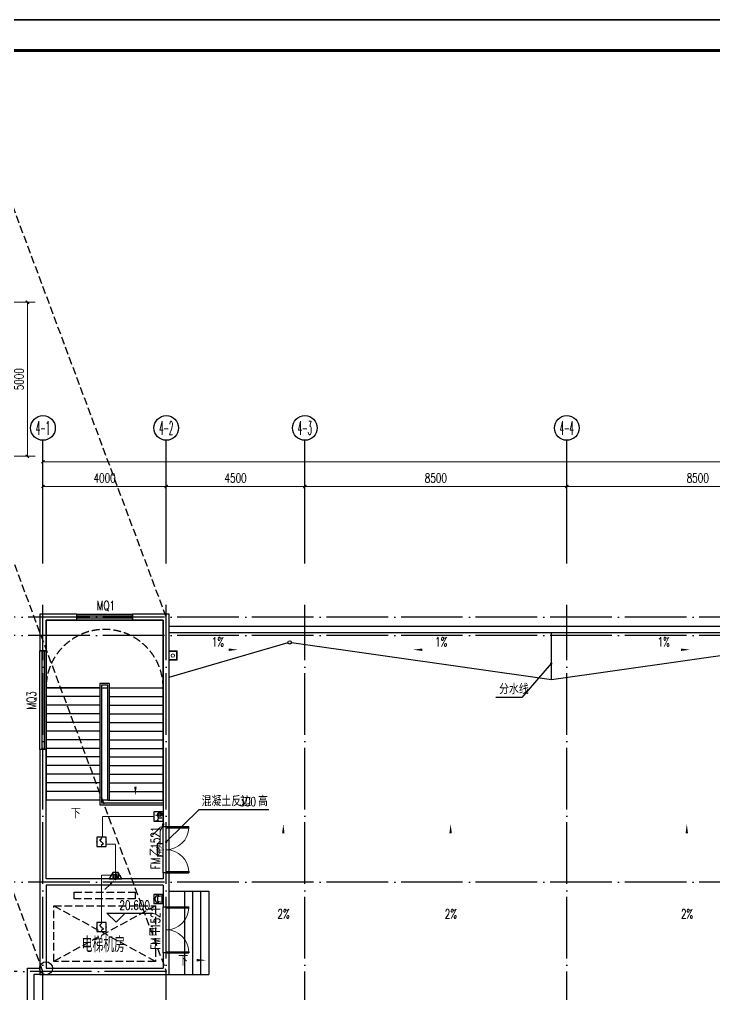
# Model space of a CAD drawing. Extents: x -124594 to 516503, y -3148 to 203159.
# Drawn here: x 356649 to 379204, y 27489 to 59137 of the extents above; entities that cross this region are included whole.
import ezdxf
from ezdxf.enums import TextEntityAlignment as Align

# ---------------------------------------------------------------- set-up
doc = ezdxf.new("R2010")
doc.units = 0
doc.header["$LTSCALE"] = 1000
doc.header["$MEASUREMENT"] = 0
doc.linetypes.add('DASH', pattern=[0.35, 0.25, -0.1])
doc.linetypes.add('DOTE', pattern=[2.42, 2, -0.2, 0.02, -0.2])
for name, color, linetype in [('AXIS', 3, 'Continuous'), ('AXIS_TEXT', 7, 'Continuous'), ('DIM_LEAD', 3, 'Continuous'), ('DIM_SYMB', 3, 'Continuous'), ('DOOR_FIRE', 4, 'Continuous'), ('DOOR_FIRE_TEXT', 7, 'Continuous'), ('EQUIP-消防', 3, 'Continuous'), ('J-ANNO-标高标注', 144, 'Continuous'), ('J-AXIS-轴线', 1, 'DOTE'), ('J-DETL-立管管线', 181, 'Continuous'), ('J-DOOR-窗', 8, 'Continuous'), ('J-FLOR-屋顶', 140, 'Continuous'), ('J-STAIR-楼梯', 142, 'Continuous'), ('J-STAIR-电梯', 142, 'Continuous'), ('J-WALL-墙体', 2, 'Continuous'), ('LWIRE', 4, 'Continuous'), ('PUB_DIM', 3, 'Continuous'), ('PUB_TEXT', 7, 'Continuous'), ('PUB_TITLE', 4, 'Continuous'), ('WINDOW_TEXT', 7, 'Continuous'), ('WIRE-消防', 222, 'Continuous'), ('WIRE-消防火灾监控', 6, 'Continuous'), ('分水线', 4, 'Continuous'), ('打印框线', 7, 'Continuous'), ('标准打印框线2025-06-19-05-44', 7, 'Continuous')]:
    doc.layers.add(name, color=color, linetype=linetype)
doc.layers.add('建筑底图', color=8, linetype='Continuous', lineweight=5)
doc.styles.add('_TCH_AXIS', font='COMPLEX', dxfattribs={"bigfont": 'GBCBIG'})
doc.styles.add('_TCH_DIM', font='SIMPLEX', dxfattribs={"bigfont": 'GBCBIG'})
doc.styles.add('_TCH_DIM_T3', font='SIMPLEX', dxfattribs={"width": 0.705882, "bigfont": 'GBCBIG'})
doc.styles.add('_TCH_WINDOW', font='SIMPLEX', dxfattribs={"height": 3.5, "bigfont": 'GBCBIG'})
doc.styles.add('_TEL_ATTDEF', font='GBENOR', dxfattribs={"width": 0.8, "height": 3, "bigfont": 'GBCBIG'})
doc.styles.add('COMPLEX', font='COMPLEX')
doc.styles.add('HZ', font='simplex.shx', dxfattribs={"width": 0.7, "bigfont": 'hztxt.shx'})
doc.styles.get("Standard").update_dxf_attribs({"font": 'gbenor.shx', "bigfont": 'gbcbig.shx'})
doc.dimstyles.new('_TCH_ARCH&&100', dxfattribs={"dimtxt": 297.5, "dimasz": 100, "dimexe": 250, "dimexo": 300, "dimgap": 126.25, "dimtad": 1, "dimdec": 0, "dimzin": 0, "dimdsep": 46, "dimtxsty": '_TCH_DIM_T3', "dimblk": 'ARCHTICK', "dimcen": 0.09, "dimclrt": 7, "dimazin": 2, "dimtfac": 1, "dimtdec": 0, "dimtix": 1, "dimtmove": 2, "dimatfit": 3, "dimfxl": 1, "dimtolj": 1, "dimtzin": 0, "dimarcsym": 0})

# ---------------------------------------------------------------- blocks, each defined once
blk = doc.blocks.new('_AXISO')
blk.add_circle((0, 0), 0.5)
at = {"layer": 'AXIS_TEXT', "style": 'COMPLEX', "width": 1.041667}
blk.add_attdef('A', text='', height=0.56, dxfattribs=at).set_placement((-0.25, -0.28), (0.25, -0.28), align=Align.FIT)
blk = doc.blocks.new('_ArchTick')
at = {"color": 0, "linetype": 'ByBlock', "const_width": 0.4}
blk.add_lwpolyline([(-0.5, -0.5), (0.5, 0.5)], dxfattribs=at)
blk = doc.blocks.new('*D258')
at = {"layer": 'AXIS', "color": 0, "lineweight": -2, "transparency": 16777216}
for p, q in [((357411, 118430), (357411, 121680)), ((403911, 118430), (403911, 121680)), ((357411, 121430), (403911, 121430))]:
    blk.add_line(p, q, dxfattribs=at)
at = {"layer": 'Defpoints', "color": 0, "transparency": 16777216}
for p in [(403911, 121430), (357411, 118130), (403911, 118130)]:
    blk.add_point(p, dxfattribs=at)
at = {"layer": 'AXIS', "color": 0, "lineweight": -2, "transparency": 16777216, "xscale": 100, "yscale": 100, "zscale": 100, "rotation": 180}
blk.add_blockref('_ArchTick', (357411, 121430), dxfattribs=at)
at = {"layer": 'AXIS', "color": 0, "lineweight": -2, "transparency": 16777216, "xscale": 100, "yscale": 100, "zscale": 100}
blk.add_blockref('_ArchTick', (403911, 121430), dxfattribs=at)
at = {"layer": 'AXIS', "color": 7, "transparency": 16777216, "insert": (380661, 121705), "char_height": 297.5, "attachment_point": 5, "style": '_TCH_DIM_T3'}
blk.add_mtext('\\A1;46500', dxfattribs=at)
blk = doc.blocks.new('*D263')
at = {"layer": 'AXIS', "color": 0, "lineweight": -2, "transparency": 16777216}
for p, q in [((374411, 118430), (374411, 120880)), ((374411, 120630), (382911, 120630)), ((382911, 118430), (382911, 120880))]:
    blk.add_line(p, q, dxfattribs=at)
at = {"layer": 'Defpoints', "color": 0, "transparency": 16777216}
for p in [(382911, 120630), (374411, 118130), (382911, 118130)]:
    blk.add_point(p, dxfattribs=at)
at = {"layer": 'AXIS', "color": 0, "lineweight": -2, "transparency": 16777216, "xscale": 100, "yscale": 100, "zscale": 100, "rotation": 180}
blk.add_blockref('_ArchTick', (374411, 120630), dxfattribs=at)
at = {"layer": 'AXIS', "color": 0, "lineweight": -2, "transparency": 16777216, "xscale": 100, "yscale": 100, "zscale": 100}
blk.add_blockref('_ArchTick', (382911, 120630), dxfattribs=at)
at = {"layer": 'AXIS', "color": 7, "transparency": 16777216, "insert": (378661, 120905), "char_height": 297.5, "attachment_point": 5, "style": '_TCH_DIM_T3'}
blk.add_mtext('\\A1;8500', dxfattribs=at)
blk = doc.blocks.new('*D264')
at = {"layer": 'AXIS', "color": 0, "lineweight": -2, "transparency": 16777216}
for p, q in [((365911, 118430), (365911, 120880)), ((365911, 120630), (374411, 120630)), ((374411, 118430), (374411, 120880))]:
    blk.add_line(p, q, dxfattribs=at)
at = {"layer": 'Defpoints', "color": 0, "transparency": 16777216}
for p in [(374411, 120630), (365911, 118130), (374411, 118130)]:
    blk.add_point(p, dxfattribs=at)
at = {"layer": 'AXIS', "color": 0, "lineweight": -2, "transparency": 16777216, "xscale": 100, "yscale": 100, "zscale": 100, "rotation": 180}
blk.add_blockref('_ArchTick', (365911, 120630), dxfattribs=at)
at = {"layer": 'AXIS', "color": 0, "lineweight": -2, "transparency": 16777216, "xscale": 100, "yscale": 100, "zscale": 100}
blk.add_blockref('_ArchTick', (374411, 120630), dxfattribs=at)
at = {"layer": 'AXIS', "color": 7, "transparency": 16777216, "insert": (370161, 120905), "char_height": 297.5, "attachment_point": 5, "style": '_TCH_DIM_T3'}
blk.add_mtext('\\A1;8500', dxfattribs=at)
blk = doc.blocks.new('*D265')
at = {"layer": 'AXIS', "color": 0, "lineweight": -2, "transparency": 16777216}
for p, q in [((361411, 118430), (361411, 120880)), ((361411, 120630), (365911, 120630)), ((365911, 118430), (365911, 120880))]:
    blk.add_line(p, q, dxfattribs=at)
at = {"layer": 'Defpoints', "color": 0, "transparency": 16777216}
for p in [(365911, 120630), (361411, 118130), (365911, 118130)]:
    blk.add_point(p, dxfattribs=at)
at = {"layer": 'AXIS', "color": 0, "lineweight": -2, "transparency": 16777216, "xscale": 100, "yscale": 100, "zscale": 100, "rotation": 180}
blk.add_blockref('_ArchTick', (361411, 120630), dxfattribs=at)
at = {"layer": 'AXIS', "color": 0, "lineweight": -2, "transparency": 16777216, "xscale": 100, "yscale": 100, "zscale": 100}
blk.add_blockref('_ArchTick', (365911, 120630), dxfattribs=at)
at = {"layer": 'AXIS', "color": 7, "transparency": 16777216, "insert": (363661, 120905), "char_height": 297.5, "attachment_point": 5, "style": '_TCH_DIM_T3'}
blk.add_mtext('\\A1;4500', dxfattribs=at)
blk = doc.blocks.new('*D266')
at = {"layer": 'AXIS', "color": 0, "lineweight": -2, "transparency": 16777216}
for p, q in [((357411, 118430), (357411, 120880)), ((357411, 120630), (361411, 120630)), ((361411, 118430), (361411, 120880))]:
    blk.add_line(p, q, dxfattribs=at)
at = {"layer": 'Defpoints', "color": 0, "transparency": 16777216}
for p in [(361411, 120630), (357411, 118130), (361411, 118130)]:
    blk.add_point(p, dxfattribs=at)
at = {"layer": 'AXIS', "color": 0, "lineweight": -2, "transparency": 16777216, "xscale": 100, "yscale": 100, "zscale": 100, "rotation": 180}
blk.add_blockref('_ArchTick', (357411, 120630), dxfattribs=at)
at = {"layer": 'AXIS', "color": 0, "lineweight": -2, "transparency": 16777216, "xscale": 100, "yscale": 100, "zscale": 100}
blk.add_blockref('_ArchTick', (361411, 120630), dxfattribs=at)
at = {"layer": 'AXIS', "color": 7, "transparency": 16777216, "insert": (359411, 120905), "char_height": 297.5, "attachment_point": 5, "style": '_TCH_DIM_T3'}
blk.add_mtext('\\A1;4000', dxfattribs=at)
blk = doc.blocks.new('*D295')
at = {"layer": 'Defpoints', "color": 0, "transparency": 16777216}
for p in [(356136, 126611), (356905, 126611), (356136, 121611)]:
    blk.add_point(p, dxfattribs=at)
at = {"layer": 'PUB_DIM', "color": 0, "lineweight": -2, "transparency": 16777216}
for p, q in [((356436, 126611), (357155, 126611)), ((356905, 121611), (356905, 126611)), ((356436, 121611), (357155, 121611))]:
    blk.add_line(p, q, dxfattribs=at)
at = {"layer": 'PUB_DIM', "color": 0, "lineweight": -2, "transparency": 16777216, "xscale": 100, "yscale": 100, "zscale": 100}
for p, rotation in [((356905, 126611), 90), ((356905, 121611), 270)]:
    blk.add_blockref('_ArchTick', p, dxfattribs=dict(at, rotation=rotation))
at = {"layer": 'PUB_DIM', "color": 7, "transparency": 16777216, "insert": (356630, 124111), "char_height": 297.5, "attachment_point": 5, "rotation": 90, "style": '_TCH_DIM_T3'}
blk.add_mtext('\\A1;5000', dxfattribs=at)
blk = doc.blocks.new('$TCHSYS$WIN2D')
for p, q in [((-0.5, 0.5), (0.5, 0.5)), ((-0.5, 0.5), (-0.5, -0.5)), ((0.5, 0.5), (0.5, -0.5)), ((0.5, 0.1667), (-0.5, 0.1667)), ((0.5, -0.1667), (-0.5, -0.1667)), ((-0.5, -0.5), (0.5, -0.5))]:
    blk.add_line(p, q)
blk = doc.blocks.new('$DorLib2D$00000002')
for p, q in [((-0.5, 0), (-0.5, 0.4875)), ((-0.475, 0.4875), (-0.5, 0.4875)), ((-0.475, 0), (-0.475, 0.4875)), ((0.475, 0), (0.475, 0.4875)), ((0.475, 0.4875), (0.5, 0.4875)), ((0.5, 0), (0.5, 0.4875)), ((-0.5, 0), (-0.475, 0)), ((0.5, 0), (0.475, 0))]:
    blk.add_line(p, q)
at = {"lineweight": 13}
for centre, start, end in [((-0.4875, 0), 0, 88.53072), ((0.4875, 0), 91.46928, 180)]:
    blk.add_arc(centre, 0.4875, start, end, dxfattribs=at)
blk = doc.blocks.new('$Equip$00002649')
for p, q in [((-0.5, 0.5), (-0.5, -0.5)), ((0.5, 0.5), (-0.5, 0.5)), ((-0.2, 0.2), (0.05, 0.4)), ((0, 0), (-0.2, 0.2)), ((0, 0), (0.2, -0.2)), ((0.5, -0.5), (0.5, 0.5)), ((-0.5, -0.5), (0.5, -0.5)), ((0.2, -0.2), (-0.05, -0.4))]:
    blk.add_line(p, q)
at = {"const_width": 0.0667}
blk.add_lwpolyline([(-0.5, 0.5), (0.5, 0.5), (0.5, -0.5), (-0.5, -0.5), (-0.5, 0.5), (0.5, 0.5)], dxfattribs=at)
for p in [(-0.5, 0), (0, 0.5), (0.5, 0), (0, -0.5)]:
    blk.add_point(p)
at = {"color": 7, "flags": 1}
for tag, height, p in [('A', 0.00002, (0, 0)), ('B', 0.4, (0.76, -0.21))]:
    blk.add_attdef(tag, text='', height=height, dxfattribs=at).set_placement(p, align=Align.MIDDLE_CENTER)
blk = doc.blocks.new('$equip$00002655')
for p, q in [((-0.5, 1), (-0.5, 0)), ((0.5, 1), (-0.5, 1)), ((-0.5, 0), (0.5, 0)), ((-0.17, 0.5), (-0.17, 0.15)), ((0.5, 0), (0.5, 1))]:
    blk.add_line(p, q)
at = {"const_width": 0.0667}
blk.add_lwpolyline([(-0.5, 1), (0.5, 1), (0.5, 0), (-0.5, 0), (-0.5, 1), (0.5, 1)], dxfattribs=at)
for radius in [0.226, 0.113]:
    blk.add_circle((0.23, 0.36), radius)
blk.add_arc((-0.17, 0.8), 0.3, 180, 0)
for p in [(-0.5, 0.5), (0, 1), (0, 0), (0.5, 0.5)]:
    blk.add_point(p)
at = {"color": 7, "flags": 1}
for tag, height, p in [('A', 0.00002, (0, 0)), ('B', 0.4, (0.76, 0.29))]:
    blk.add_attdef(tag, text='', height=height, dxfattribs=at).set_placement(p, align=Align.MIDDLE_CENTER)
blk = doc.blocks.new('$equip$00002679')
for p, q in [((-0.3, 0.7), (-0.7, 0)), ((-0.7, 0), (0.7, 0)), ((0.3, 0.7), (-0.3, 0.7)), ((0.3, 0.7), (-0.3, 0.7)), ((-0.26, 0.25), (-0.3, 0.57)), ((-0.3, 0.57), (-0.13, 0.49)), ((-0.3, 0.25), (-0.3, 0.11)), ((-0.13, 0.25), (-0.3, 0.25)), ((-0.3, 0.11), (-0.13, 0.11)), ((-0.13, 0.49), (-0.17, 0.25)), ((-0.13, 0.11), (-0.13, 0.25)), ((0, 0.7), (0, 0)), ((0.17, 0.11), (0.17, 0.34)), ((0.29, 0.11), (0.17, 0.11)), ((0.29, 0.34), (0.29, 0.11)), ((0.7, 0), (0.3, 0.7))]:
    blk.add_line(p, q)
at = {"const_width": 0.0667}
blk.add_lwpolyline([(-0.3, 0.7), (0.3, 0.7), (0.7, 0), (-0.7, 0), (-0.3, 0.7), (0.3, 0.7)], dxfattribs=at)
blk.add_lwpolyline([(-0.3, 0.7), (0.3, 0.7), (0.7, 0), (-0.7, 0), (-0.3, 0.7), (0.3, 0.7)], dxfattribs=at)
blk.add_circle((0.23, 0.43), 0.111)
for p in [(-0.5, 0.35), (0, 0.7), (0, 0), (0.5, 0.35)]:
    blk.add_point(p)
at = {"color": 7, "flags": 1}
for tag, height, p in [('A', 0.00002, (0, 0)), ('B', 0.4, (0.96, 0.3))]:
    blk.add_attdef(tag, text='', height=height, dxfattribs=at).set_placement(p, align=Align.MIDDLE_CENTER)
blk = doc.blocks.new('$equip$00002658')
for p, q in [((0.5, 1), (-0.5, 1)), ((-0.5, 1), (-0.5, 0)), ((-0.5, 0), (0.5, 0)), ((-0.4, 0.5), (-0.27, 0.5)), ((-0.25, 0.6), (-0.35, 0.1)), ((-0.35, 0.1), (0.35, 0.1)), ((0.25, 0.6), (-0.25, 0.6)), ((0.35, 0.1), (0.25, 0.6)), ((0.4, 0.5), (0.27, 0.5)), ((0.5, 0), (0.5, 1))]:
    blk.add_line(p, q)
at = {"const_width": 0.0667}
blk.add_lwpolyline([(-0.5, 1), (0.5, 1), (0.5, 0), (-0.5, 0), (-0.5, 1), (0.5, 1)], dxfattribs=at)
blk.add_arc((0, 0.5), 0.4, 0, 180)
for p in [(-0.5, 0.5), (0, 1), (0, 0), (0.5, 0.5)]:
    blk.add_point(p)
at = {"color": 7, "flags": 1}
for tag, height, p in [('A', 0.00002, (0, 0)), ('B', 0.4, (0.76, 0.29))]:
    blk.add_attdef(tag, text='', height=height, dxfattribs=at).set_placement(p, align=Align.MIDDLE_CENTER)
blk = doc.blocks.new('$TelecSys$00000081')
for p, q in [((0.1, 0.1), (0.1, 0.1)), ((-1.15, -1.15), (-0.55, -0.55)), ((-0.1, -0.1), (-0.1, -0.1))]:
    blk.add_line(p, q)
at = {"const_width": 0.142}
blk.add_lwpolyline([(0.07, 0, 1), (-0.07, 0, 1)], format="xyb", close=True, dxfattribs=at)
blk.add_solid([(-0.62, -0.48), (-0.48, -0.62), (-0.1, -0.1)])
at = {"width": 0.8, "flags": 9}
blk.add_attdef('A', (0, 0), '', height=0.00002, rotation=180, dxfattribs=at)
blk = doc.blocks.new('$equip$00002771')
for p, q in [((-0.65, 0.65), (-0.65, 0)), ((0.65, 0.65), (-0.65, 0.65)), ((-0.65, 0), (0.65, 0)), ((0.65, 0), (0.65, 0.65))]:
    blk.add_line(p, q)
at = {"const_width": 0.0667}
blk.add_lwpolyline([(-0.65, 0.65), (-0.65, 0), (0.65, 0), (0.65, 0.65), (-0.65, 0.65), (-0.65, 0)], dxfattribs=at)
for p in [(-0.65, 0.33), (0, 0.65), (0, 0), (0.65, 0.33)]:
    blk.add_point(p)
at = {"color": 7}
blk.add_attdef('$TEXT$', text='', height=0.4, dxfattribs=at).set_placement((0.01, 0.34), align=Align.MIDDLE_CENTER)
at = {"color": 7, "flags": 1}
for tag, height, p in [('A', 0.00002, (0, 0)), ('B', 0.4, (0.9, 0.25))]:
    blk.add_attdef(tag, text='', height=height, dxfattribs=at).set_placement(p, align=Align.MIDDLE_CENTER)
blk = doc.blocks.new('HERSFA')
at = {"color": 8}
for points in [[(361510.8, 115290.8), (361760.8, 115290.8), (361760.8, 114990.8), (361510.8, 114990.8)], [(361510.8, 115270.8), (361740.8, 115270.8), (361740.8, 115010.8), (361510.8, 115010.8)]]:
    blk.add_lwpolyline(points, dxfattribs=at)
blk.add_circle((361625.8, 115140.8), 55, dxfattribs=at)
at = {"layer": 'AXIS', "color": 8}
for p, q in [((357410.8, 118129.9), (357410.8, 122129.9)), ((361410.8, 118129.9), (361410.8, 122129.9)), ((365910.8, 118129.9), (365910.8, 122129.9)), ((374410.8, 118129.9), (374410.8, 122129.9))]:
    blk.add_line(p, q, dxfattribs=at)
at = {"layer": 'DIM_LEAD', "color": 8}
for p, q in [((373906.1, 114884), (372952, 113782.8)), ((372952, 113782.8), (372109.4, 113782.8)), ((361410.8, 109091.3), (362475.3, 110145.4)), ((362475.3, 110145.4), (364737.9, 110145.4))]:
    blk.add_line(p, q, dxfattribs=at)
at = {"layer": 'DIM_LEAD', "color": 8, "const_width": 40}
for points in [[(373919.2, 114899.1, 1), (373893, 114868.9, 1)], [(361396.6, 109077.2, 1), (361425, 109105.3, 1)]]:
    blk.add_lwpolyline(points, format="xyb", close=True, dxfattribs=at)
at = {"layer": 'DIM_SYMB', "color": 8}
for points in [[(358410.8, 110310.8, 0, 0, 0), (358410.8, 115190.8, 0, 0, 0), (360410.8, 115190.8, 0, 0, 0), (360410.8, 110590.8, 0, 80, 0), (360410.8, 110890.8, 0, 0, 0)], [(362386.7, 115332, 0, 0, 0), (363739.1, 115332, 0, 80, 0), (363439.1, 115332, 0, 0, 0)], [(371192.5, 115332, 0, 0, 0), (369419.4, 115332, 0, 80, 0), (369719.4, 115332, 0, 0, 0)], [(376642, 115332, 0, 0, 0), (378415.1, 115332, 0, 80, 0), (378115.1, 115332, 0, 0, 0)], [(365210.7, 107012.2, 0, 0, 0), (365210.7, 109674.3, 0, 80, 0), (365210.7, 109374.3, 0, 0, 0)], [(370640, 107012.2, 0, 0, 0), (370640, 109674.3, 0, 80, 0), (370640, 109374.3, 0, 0, 0)], [(378305.8, 107012.2, 0, 0, 0), (378305.8, 109674.3, 0, 80, 0), (378305.8, 109374.3, 0, 0, 0)], [(362092.9, 105253.8, 0, 0, 0), (362704, 105253.8, 0, 80, 0), (362404, 105253.8, 0, 0, 0)]]:
    blk.add_lwpolyline(points, format="xyseb", dxfattribs=at)
at = {"layer": 'DOOR_FIRE', "color": 8}
for p, q in [((361310.8, 108090.8), (361310.8, 109590.8)), ((361510.8, 108090.8), (361510.8, 109590.8)), ((361310.8, 105490.8), (361310.8, 106990.8)), ((361510.8, 105490.8), (361510.8, 106990.8))]:
    blk.add_line(p, q, dxfattribs=at)
at = {"layer": 'J-ANNO-标高标注', "color": 8}
for p, q in [((359782.6, 106486), (359482.6, 106786)), ((359482.6, 106786), (360960.5, 106786)), ((359782.6, 106486), (360082.6, 106786))]:
    blk.add_line(p, q, dxfattribs=at)
at = {"layer": 'J-AXIS-轴线', "color": 8}
for p, q in [((357410.8, 90790.8), (357410.8, 116790.8)), ((361410.8, 90790.8), (361410.8, 116790.8)), ((365910.8, 90790.8), (365910.8, 116790.8)), ((374410.8, 90790.8), (374410.8, 116790.8)), ((404910.8, 116390.8), (356410.8, 116390.8)), ((404910.8, 115790.8), (356410.8, 115790.8)), ((404910.8, 107790.8), (356410.8, 107790.8)), ((361410.8, 104890.8), (356410.8, 104890.8))]:
    blk.add_line(p, q, dxfattribs=at)
at = {"layer": 'J-AXIS-轴线', "color": 8, "linetype": 'DASH'}
for points in [[(361410.8, 116390.8), (355136, 133210.6)], [(357410.8, 104890.8), (351136, 121710.6)], [(355136, 121710.6), (361410.8, 104890.8)]]:
    blk.add_lwpolyline(points, dxfattribs=at)
at = {"layer": 'J-DETL-立管管线', "color": 8}
blk.add_circle((365417.3, 115569.3), 55, dxfattribs=at)
at = {"layer": 'J-FLOR-屋顶', "color": 8}
for points in [[(399910.8, 116490.8), (391310.8, 116490.8), (391310.8, 116090.8), (361510.8, 116090.8)], [(361510.8, 115890.8), (391310.8, 115890.8), (391310.8, 115690.8), (399810.8, 115690.8)], [(404210.8, 104990.8), (404210.8, 104990.8), (404610.8, 104990.8), (404610.8, 91590.8), (404610.8, 91490.8), (357310.8, 91490.8), (356910.8, 91490.8), (356910.8, 104890.8), (356910.8, 104990.8), (357310.8, 104990.8)], [(357310.8, 104790.8), (357110.8, 104790.8), (357110.8, 91690.8), (404010.8, 91690.8)]]:
    blk.add_lwpolyline(points, dxfattribs=at)
at = {"layer": 'J-STAIR-楼梯', "color": 8}
for p, q in [((361310.8, 116290.8), (357510.8, 116290.8)), ((357510.8, 116290.8), (357510.8, 114090.8)), ((361310.8, 114090.8), (361310.8, 116290.8)), ((357510.8, 114090.8), (357510.8, 110450.8)), ((359250.8, 114090.8), (357510.8, 114090.8)), ((357510.8, 114090.8), (359250.8, 114090.8)), ((359570.8, 114240.8), (359250.8, 114240.8)), ((359250.8, 114240.8), (359250.8, 110300.8)), ((359510.8, 114180.8), (359310.8, 114180.8)), ((359310.8, 114180.8), (359310.8, 110360.8)), ((359310.8, 114090.8), (359310.8, 110450.8)), ((359310.8, 114090.8), (359510.8, 114090.8)), ((359510.8, 110450.8), (359510.8, 114180.8)), ((359510.8, 110450.8), (359510.8, 114090.8)), ((359570.8, 110450.8), (359570.8, 114240.8)), ((359570.8, 114090.8), (361310.8, 114090.8)), ((359570.8, 114090.8), (361310.8, 114090.8)), ((361310.8, 110450.8), (361310.8, 114090.8)), ((359250.8, 113810.8), (357510.8, 113810.8)), ((359570.8, 113810.8), (361310.8, 113810.8)), ((359250.8, 113530.8), (357510.8, 113530.8)), ((359570.8, 113530.8), (361310.8, 113530.8)), ((359250.8, 113250.8), (357510.8, 113250.8)), ((359570.8, 113250.8), (361310.8, 113250.8)), ((359250.8, 112970.8), (357510.8, 112970.8)), ((359250.8, 112690.8), (357510.8, 112690.8)), ((359570.8, 112970.8), (361310.8, 112970.8)), ((359570.8, 112690.8), (361310.8, 112690.8)), ((359250.8, 112410.8), (357510.8, 112410.8)), ((359570.8, 112410.8), (361310.8, 112410.8)), ((359250.8, 112130.8), (357510.8, 112130.8)), ((359570.8, 112130.8), (361310.8, 112130.8)), ((359250.8, 111850.8), (357510.8, 111850.8)), ((359570.8, 111850.8), (361310.8, 111850.8)), ((359250.8, 111570.8), (357510.8, 111570.8)), ((359570.8, 111570.8), (361310.8, 111570.8)), ((359250.8, 111290.8), (357510.8, 111290.8)), ((359570.8, 111290.8), (361310.8, 111290.8)), ((359250.8, 111010.8), (357510.8, 111010.8)), ((359570.8, 111010.8), (361310.8, 111010.8)), ((359250.8, 110730.8), (357510.8, 110730.8)), ((359570.8, 110730.8), (361310.8, 110730.8)), ((359250.8, 110450.8), (357510.8, 110450.8)), ((359250.8, 110300.8), (361310.8, 110300.8)), ((359510.8, 110450.8), (359310.8, 110450.8)), ((359310.8, 110360.8), (361310.8, 110360.8)), ((359510.8, 110450.8), (359570.8, 110450.8)), ((359510.8, 110450.8), (359570.8, 110450.8)), ((359570.8, 110450.8), (361310.8, 110450.8)), ((361310.8, 110360.8), (361310.8, 110300.8))]:
    blk.add_line(p, q, dxfattribs=at)
for points in [[(361510.8, 107490.8), (362790.8, 107490.8), (362790.8, 104790.8)], [(362010.8, 104790.8), (362010.8, 107490.8)], [(362270.8, 104790.8), (362270.8, 107490.8)], [(362530.8, 104790.8), (362530.8, 107490.8)], [(361510.8, 104790.8), (362790.8, 104790.8)]]:
    blk.add_lwpolyline(points, dxfattribs=at)
at = {"layer": 'J-STAIR-楼梯', "color": 8, "linetype": 'DASH'}
blk.add_arc((359410.8, 114090.8), 1900, 0, 180, dxfattribs=at)
at = {"layer": 'J-STAIR-电梯', "color": 8, "linetype": 'DASH'}
for p, q in [((358420.8, 107240.8), (358420.8, 107465.8)), ((358420.8, 107465.8), (360400.8, 107465.8)), ((360400.8, 107465.8), (360400.8, 107240.8)), ((357760.8, 105215.8), (357760.8, 107015.8)), ((357760.8, 107015.8), (361060.8, 107015.8)), ((361060.8, 107015.8), (357760.8, 105215.8)), ((361060.8, 105215.8), (357760.8, 107015.8)), ((360400.8, 107240.8), (358420.8, 107240.8)), ((361060.8, 107015.8), (361060.8, 105215.8)), ((361060.8, 105215.8), (357760.8, 105215.8))]:
    blk.add_line(p, q, dxfattribs=at)
at = {"layer": 'J-WALL-墙体', "color": 8}
for p, q in [((358510.8, 116490.8), (357310.8, 116490.8)), ((357310.8, 116490.8), (357310.8, 115290.8)), ((358510.8, 116290.8), (358510.8, 116490.8)), ((361510.8, 116490.8), (360310.8, 116490.8)), ((360310.8, 116490.8), (360310.8, 116290.8)), ((361510.8, 109590.8), (361510.8, 116490.8)), ((357510.8, 116290.8), (358510.8, 116290.8)), ((357510.8, 115290.8), (357510.8, 116290.8)), ((360310.8, 116290.8), (361310.8, 116290.8)), ((361310.8, 116290.8), (361310.8, 109590.8)), ((357310.8, 115290.8), (357510.8, 115290.8)), ((357510.8, 112090.8), (357310.8, 112090.8)), ((357310.8, 112090.8), (357310.8, 107790.8)), ((357510.8, 107890.8), (357510.8, 112090.8)), ((361310.8, 109590.8), (361510.8, 109590.8)), ((361510.8, 108090.8), (361310.8, 108090.8)), ((361310.8, 108090.8), (361310.8, 107890.8)), ((361510.8, 107790.8), (361510.8, 108090.8)), ((357310.8, 107790.8), (357310.8, 104790.8)), ((361310.8, 107890.8), (357510.8, 107890.8)), ((357510.8, 107690.8), (357510.8, 104990.8)), ((361310.8, 107690.8), (357510.8, 107690.8)), ((361310.8, 107690.8), (361310.8, 106990.8)), ((361510.8, 106990.8), (361510.8, 107790.8)), ((361310.8, 106990.8), (361510.8, 106990.8)), ((361510.8, 105490.8), (361310.8, 105490.8)), ((361310.8, 105490.8), (361310.8, 104990.8)), ((361510.8, 104790.8), (361510.8, 105490.8)), ((357310.8, 104790.8), (361510.8, 104790.8)), ((357510.8, 104990.8), (361310.8, 104990.8))]:
    blk.add_line(p, q, dxfattribs=at)
at = {"layer": '分水线', "color": 8}
for points in [[(373917.3, 114364.7), (373917.3, 115890.8)], [(361510.8, 114439), (365362.9, 115561.1)], [(365471.7, 115561.2), (373917.3, 114364.7), (382362.9, 115561.2)]]:
    blk.add_lwpolyline(points, dxfattribs=at)
at = {"layer": 'AXIS', "color": 8}
ref = blk.add_blockref('_AXISO', (357410.8, 122529.9), dxfattribs=dict(at, xscale=800, yscale=800, zscale=800))
ref.add_attrib('A', '4-1', dxfattribs={"layer": 'AXIS_TEXT', "color": 8, "height": 452.55, "style": '_TCH_AXIS', "width": 0.375}).set_placement((357184.6, 122303.6), (357637.1, 122303.6), align=Align.FIT)
ref = blk.add_blockref('_AXISO', (361410.8, 122529.9), dxfattribs=dict(at, xscale=800, yscale=800, zscale=800))
ref.add_attrib('A', '4-2', dxfattribs={"layer": 'AXIS_TEXT', "color": 8, "height": 452.55, "style": '_TCH_AXIS', "width": 0.344262}).set_placement((361184.6, 122303.6), (361637.1, 122303.6), align=Align.FIT)
ref = blk.add_blockref('_AXISO', (365910.8, 122529.9), dxfattribs=dict(at, xscale=800, yscale=800, zscale=800))
ref.add_attrib('A', '4-3', dxfattribs={"layer": 'AXIS_TEXT', "color": 8, "height": 452.55, "style": '_TCH_AXIS', "width": 0.344262}).set_placement((365684.6, 122303.6), (366137.1, 122303.6), align=Align.FIT)
ref = blk.add_blockref('_AXISO', (374410.8, 122529.9), dxfattribs=dict(at, xscale=800, yscale=800, zscale=800))
ref.add_attrib('A', '4-4', dxfattribs={"layer": 'AXIS_TEXT', "color": 8, "height": 452.55, "style": '_TCH_AXIS', "width": 0.333333}).set_placement((374184.6, 122303.6), (374637.1, 122303.6), align=Align.FIT)
at = {"layer": 'DOOR_FIRE', "color": 8, "xscale": -1500, "yscale": -1500, "zscale": 200, "rotation": 90}
for p in [(361410.8, 108840.8), (361410.8, 106240.8)]:
    blk.add_blockref('$DorLib2D$00000002', p, dxfattribs=at)
at = {"layer": 'J-DOOR-窗', "color": 8}
ref = blk.add_blockref('$TCHSYS$WIN2D', (359410.8, 116390.8), dxfattribs=dict(at, xscale=-1800, yscale=200, zscale=200, rotation=180))
ref.add_attrib('A', 'MQ1', (359155.8, 116617), dxfattribs={"layer": 'WINDOW_TEXT', "color": 8, "height": 297.5, "style": '_TCH_WINDOW', "width": 0.705882})
ref = blk.add_blockref('$TCHSYS$WIN2D', (357410.8, 113690.8), dxfattribs=dict(at, xscale=-3200, yscale=200, zscale=200, rotation=270))
ref.add_attrib('A', 'MQ3', (357184.6, 113390.8), dxfattribs={"layer": 'WINDOW_TEXT', "color": 8, "height": 297.5, "rotation": 90, "style": '_TCH_WINDOW', "width": 0.705882})
at = {"layer": 'DIM_LEAD', "color": 7, "style": '_TCH_DIM'}
for s, height, p in [('分水线', 337.59, (372214.4, 113887.8)), ('混凝土反边', 337.59, (362558.4, 110250.4)), ('高', 337.6, (364387.1, 110250.4))]:
    blk.add_text(s, height=height, dxfattribs=at).set_placement(p)
at = {"layer": 'DIM_LEAD', "color": 7, "style": '_TCH_DIM', "width": 0.705882}
blk.add_text('300', height=297.5, dxfattribs=at).set_placement((363787.1, 110250.4))
at = {"layer": 'DIM_SYMB', "color": 7, "style": '_TCH_DIM', "width": 0.705882}
for s, p in [('1%%%', (362892.9, 115437)), ('1%%%', (370136, 115437)), ('1%%%', (377358.6, 115437)), ('2%%%', (365020.7, 106609.7)), ('2%%%', (370450, 106609.7)), ('2%%%', (378115.8, 106609.7))]:
    blk.add_text(s, height=297.5, dxfattribs=at).set_placement(p)
at = {"layer": 'DIM_SYMB', "color": 7, "style": '_TCH_DIM'}
for p in [(358315.9, 109855.8), (361798, 105078.8)]:
    blk.add_text('下', height=337.6, dxfattribs=at).set_placement(p)
at = {"layer": 'DOOR_FIRE_TEXT', "color": 8, "style": '_TCH_WINDOW', "width": 0.705882}
for s, p in [('1521', (361210.8, 108868.7)), ('FM', (361210.8, 108202.9)), ('1521', (361210.8, 106268.7)), ('FM', (361210.8, 105602.9))]:
    blk.add_text(s, height=297.5, rotation=90, dxfattribs=at).set_placement(p)
at = {"layer": 'DOOR_FIRE_TEXT', "color": 8, "style": '_TCH_WINDOW'}
for s, p in [('乙', (361210.8, 108622.9)), ('甲', (361210.8, 106022.9))]:
    blk.add_text(s, height=337.6, rotation=90, dxfattribs=at).set_placement(p)
at = {"layer": 'J-ANNO-标高标注', "color": 7, "style": '_TCH_DIM', "width": 0.705882}
blk.add_text('20.600', height=297.5, dxfattribs=at).set_placement((359890.5, 106891))
at = {"layer": 'PUB_TEXT', "color": 8, "style": 'HZ', "width": 0.7}
blk.add_text('电梯机房', height=500, dxfattribs=at).set_placement((358670.5, 105514.1))
at = {"layer": 'AXIS', "color": 8}
for p1, p2, distance, picture, middle in [((357410.8, 118129.9), (403910.8, 118129.9), 3300, '*D258', (380660.8, 121704.9)), ((357410.8, 118129.9), (361410.8, 118129.9), 2500, '*D266', (359410.8, 120904.9)), ((361410.8, 118129.9), (365910.8, 118129.9), 2500, '*D265', (363660.8, 120904.9)), ((365910.8, 118129.9), (374410.8, 118129.9), 2500, '*D264', (370160.8, 120904.9)), ((374410.8, 118129.9), (382910.8, 118129.9), 2500, '*D263', (378660.8, 120904.9))]:
    dim = blk.add_aligned_dim(p1=p1, p2=p2, distance=distance, dimstyle='_TCH_ARCH&&100', dxfattribs=at)
    dim.commit()
    dim.dimension.update_dxf_attribs({"geometry": picture, "text_midpoint": middle})
at = {"layer": 'PUB_DIM', "color": 8}
dim = blk.add_aligned_dim(p1=(356136, 121610.6), p2=(356136, 126610.6), distance=-769.2, dimstyle='_TCH_ARCH&&100', dxfattribs=at)
dim.commit()
dim.dimension.update_dxf_attribs({"geometry": '*D295', "text_midpoint": (356630.2, 124110.6)})

msp = doc.modelspace()

# ---------------------------------------------------------------- linework, layer by layer
at = {"layer": 'PUB_TITLE'}
msp.add_lwpolyline([(339655, -273), (423755, -273), (423755, 59127), (339655, 59127)], close=True, dxfattribs=at)
at = {"layer": 'PUB_TITLE', "const_width": 100}
msp.add_lwpolyline([(342155, 727), (422755, 727), (422755, 58127), (342155, 58127)], close=True, dxfattribs=at)
at = {"layer": 'WIRE-消防', "const_width": 35}
for points in [[(359343, 33269), (361011, 33269)], [(359343, 32594), (359343, 33269)], [(359461, 32368), (359765, 32368)], [(359765, 31448), (359765, 32368)], [(359311, 29829), (359311, 31365)], [(359311, 31365), (359564, 31365)], [(359572, 31365), (359624, 31361)]]:
    msp.add_lwpolyline(points, dxfattribs=at)
msp.add_lwpolyline([(359572, 31365, 0.019423), (359564, 31365)], format="xyb", dxfattribs=at)
at = {"layer": 'WIRE-消防'}
msp.add_circle((357511, 28339), 211, dxfattribs=at)
at = {"layer": 'WIRE-消防火灾监控', "const_width": 35}
for points in [[(361213, 32794), (361311, 32988)], [(361213, 32384), (361213, 32794)]]:
    msp.add_lwpolyline(points, dxfattribs=at)
at = {"layer": '打印框线'}
msp.add_lwpolyline([(339655, -273), (339655, 59127), (423755, 59127), (423755, -273)], close=True, dxfattribs=at)
at = {"layer": '标准打印框线2025-06-19-05-44', "const_width": 20}
msp.add_lwpolyline([(339655, -273), (423755, -273), (423755, 59127), (339655, 59127)], close=True, dxfattribs=at)

# ---------------------------------------------------------------- block references
at = {"layer": 'EQUIP-消防', "xscale": 300, "yscale": 300, "zscale": 300, "rotation": 90}
for name, p in [('$equip$00002655', (361311, 33269)), ('$equip$00002658', (361311, 30589))]:
    msp.add_blockref(name, p, dxfattribs=at)
at = {"layer": 'EQUIP-消防', "xscale": 300, "yscale": 300, "zscale": 300}
for name, p in [('$Equip$00002649', (359311, 32444)), ('$equip$00002679', (359764, 31239)), ('$Equip$00002649', (359311, 29679))]:
    msp.add_blockref(name, p, dxfattribs=at)
at = {"layer": 'EQUIP-消防'}
ref = msp.add_blockref('$equip$00002771', (361311, 32189), dxfattribs=dict(at, xscale=300, yscale=300, zscale=300, rotation=90))
ref.add_attrib('$TEXT$', 'RD', dxfattribs={"layer": '0', "color": 7, "height": 120, "rotation": 90, "style": '_TEL_ATTDEF'}).set_placement((361208, 32190), align=Align.MIDDLE_CENTER)
at = {"layer": 'LWIRE', "xscale": 300, "yscale": 300, "zscale": 300}
for p in [(361311, 33009), (359765, 31239)]:
    msp.add_blockref('$TelecSys$00000081', p, dxfattribs=at)
at = {"layer": '建筑底图'}
msp.add_blockref('HERSFA', (0, -76652), dxfattribs=at)

doc.saveas('drawing.dxf')
